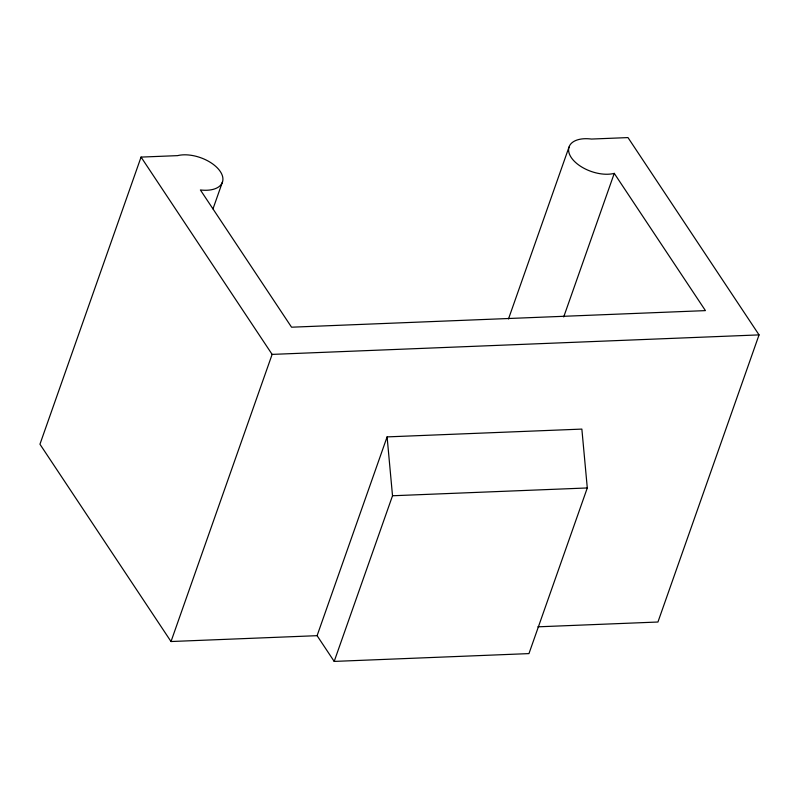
<?xml version="1.0" encoding="UTF-8"?>
<svg xmlns="http://www.w3.org/2000/svg" width="799" height="799" viewBox="0 0 799 799"><rect width="100%" height="100%" fill="white"/><g stroke="black" fill="none" stroke-linecap="round" stroke-linejoin="round"><path stroke-width="1.2" d="M537.857 626.825L657.937 622.021L759.05 334.891L627.984 137.588L591.46 139.056A28.954 15.85 19.4 0 0 571.215 157.483A28.954 15.85 19.4 0 0 614.261 173.373L705.437 310.621L291.555 327.2L200.379 189.952A28.874 15.81 19.4 0 0 220.304 171.535A28.874 15.81 19.4 0 0 177.578 155.635L141.063 157.093L39.95 444.224L171.016 641.527L317.093 635.674L334.192 661.412L528.958 653.602L587.295 487.959L581.862 429.093L387.096 436.893L317.093 635.674M212.993 208.879L222.522 181.812M171.016 641.527L272.129 354.396L141.063 157.093M334.192 661.412L392.519 495.76L387.096 436.893M508.494 318.931L568.998 147.126M563.704 316.933L614.261 173.373M272.129 354.396L759.05 334.891M392.519 495.76L587.295 487.959"/></g></svg>
